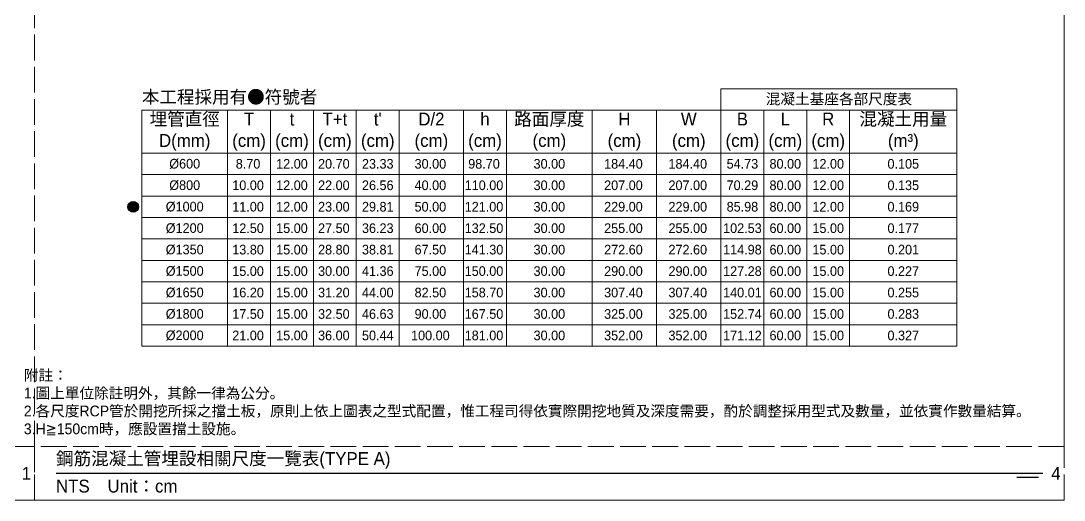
# Model space of a CAD drawing. Extents: x -781 to 13690, y -2778 to 2196.
# Drawn here: x -486.4 to 0, y -507 to -283.6 of the extents above; entities that cross this region are included whole.
import ezdxf

# ---------------------------------------------------------------- set-up
doc = ezdxf.new("R2010")
doc.units = 0
doc.header["$MEASUREMENT"] = 0
doc.linetypes.add('ACAD_ISO02W100', pattern=[15, 12, -3])
doc.layers.add('一、1.基本-圖框', color=7, linetype='Continuous', lineweight=20)
doc.layers.add('一、4.基本-隱藏', color=9, linetype='ACAD_ISO02W100', lineweight=20, plot=False)
doc.layers.add('三、1.文字-說明文字', color=2, linetype='Continuous')
doc.layers.add('三、3.文字-註解文字', color=2, linetype='Continuous')
doc.styles.add('次圖名(詳圖)', font='MS PGothic.ttf', dxfattribs={"height": 6})
doc.styles.add('註解文字(詳圖)', font='MS PGothic.ttf', dxfattribs={"height": 5})

msp = doc.modelspace()

# ---------------------------------------------------------------- hatches: boundary and pattern name
at = {"layer": '三、1.文字-說明文字'}
h = msp.add_hatch(color=256, dxfattribs=at)
h.dxf.hatch_style = 1
h.paths.add_polyline_path([(-436.489, -370.25, 1), (-431.489, -370.25, 1)])

# ---------------------------------------------------------------- linework, layer by layer
at = {"layer": '一、1.基本-圖框'}
for points in [[(-159.989, -315.25), (-49.989, -315.25), (-49.989, -325.25), (-159.989, -325.25)], [(-429.989, -325.25), (-389.989, -325.25), (-389.989, -345.25), (-429.989, -345.25)], [(-389.989, -325.25), (-369.989, -325.25), (-369.989, -345.25), (-389.989, -345.25)], [(-369.989, -325.25), (-349.989, -325.25), (-349.989, -345.25), (-369.989, -345.25)], [(-349.989, -325.25), (-329.989, -325.25), (-329.989, -345.25), (-349.989, -345.25)], [(-329.989, -325.25), (-309.989, -325.25), (-309.989, -345.25), (-329.989, -345.25)], [(-309.989, -325.25), (-279.989, -325.25), (-279.989, -345.25), (-309.989, -345.25)], [(-279.989, -325.25), (-259.989, -325.25), (-259.989, -345.25), (-279.989, -345.25)], [(-259.989, -325.25), (-219.989, -325.25), (-219.989, -345.25), (-259.989, -345.25)], [(-219.989, -325.25), (-189.989, -325.25), (-189.989, -345.25), (-219.989, -345.25)], [(-189.989, -325.25), (-159.989, -325.25), (-159.989, -345.25), (-189.989, -345.25)], [(-159.989, -325.25), (-139.989, -325.25), (-139.989, -345.25), (-159.989, -345.25)], [(-139.989, -325.25), (-119.989, -325.25), (-119.989, -345.25), (-139.989, -345.25)], [(-119.989, -325.25), (-99.989, -325.25), (-99.989, -345.25), (-119.989, -345.25)], [(-99.989, -325.25), (-49.989, -325.25), (-49.989, -345.25), (-99.989, -345.25)], [(-429.989, -345.25), (-389.989, -345.25), (-389.989, -355.25), (-429.989, -355.25)], [(-389.989, -345.25), (-369.989, -345.25), (-369.989, -355.25), (-389.989, -355.25)], [(-369.989, -345.25), (-349.989, -345.25), (-349.989, -355.25), (-369.989, -355.25)], [(-349.989, -345.25), (-329.989, -345.25), (-329.989, -355.25), (-349.989, -355.25)], [(-329.989, -345.25), (-309.989, -345.25), (-309.989, -355.25), (-329.989, -355.25)], [(-309.989, -345.25), (-279.989, -345.25), (-279.989, -355.25), (-309.989, -355.25)], [(-279.989, -345.25), (-259.989, -345.25), (-259.989, -355.25), (-279.989, -355.25)], [(-259.989, -345.25), (-219.989, -345.25), (-219.989, -355.25), (-259.989, -355.25)], [(-219.989, -345.25), (-189.989, -345.25), (-189.989, -355.25), (-219.989, -355.25)], [(-189.989, -345.25), (-159.989, -345.25), (-159.989, -355.25), (-189.989, -355.25)], [(-159.989, -345.25), (-139.989, -345.25), (-139.989, -355.25), (-159.989, -355.25)], [(-139.989, -345.25), (-119.989, -345.25), (-119.989, -355.25), (-139.989, -355.25)], [(-119.989, -345.25), (-99.989, -345.25), (-99.989, -355.25), (-119.989, -355.25)], [(-99.989, -345.25), (-49.989, -345.25), (-49.989, -355.25), (-99.989, -355.25)], [(-429.989, -355.25), (-389.989, -355.25), (-389.989, -365.25), (-429.989, -365.25)], [(-389.989, -355.25), (-369.989, -355.25), (-369.989, -365.25), (-389.989, -365.25)], [(-369.989, -355.25), (-349.989, -355.25), (-349.989, -365.25), (-369.989, -365.25)], [(-349.989, -355.25), (-329.989, -355.25), (-329.989, -365.25), (-349.989, -365.25)], [(-329.989, -355.25), (-309.989, -355.25), (-309.989, -365.25), (-329.989, -365.25)], [(-309.989, -355.25), (-279.989, -355.25), (-279.989, -365.25), (-309.989, -365.25)], [(-279.989, -355.25), (-259.989, -355.25), (-259.989, -365.25), (-279.989, -365.25)], [(-259.989, -355.25), (-219.989, -355.25), (-219.989, -365.25), (-259.989, -365.25)], [(-219.989, -355.25), (-189.989, -355.25), (-189.989, -365.25), (-219.989, -365.25)], [(-189.989, -355.25), (-159.989, -355.25), (-159.989, -365.25), (-189.989, -365.25)], [(-159.989, -355.25), (-139.989, -355.25), (-139.989, -365.25), (-159.989, -365.25)], [(-139.989, -355.25), (-119.989, -355.25), (-119.989, -365.25), (-139.989, -365.25)], [(-119.989, -355.25), (-99.989, -355.25), (-99.989, -365.25), (-119.989, -365.25)], [(-99.989, -355.25), (-49.989, -355.25), (-49.989, -365.25), (-99.989, -365.25)], [(-429.989, -365.25), (-389.989, -365.25), (-389.989, -375.25), (-429.989, -375.25)], [(-389.989, -365.25), (-369.989, -365.25), (-369.989, -375.25), (-389.989, -375.25)], [(-369.989, -365.25), (-349.989, -365.25), (-349.989, -375.25), (-369.989, -375.25)], [(-349.989, -365.25), (-329.989, -365.25), (-329.989, -375.25), (-349.989, -375.25)], [(-329.989, -365.25), (-309.989, -365.25), (-309.989, -375.25), (-329.989, -375.25)], [(-309.989, -365.25), (-279.989, -365.25), (-279.989, -375.25), (-309.989, -375.25)], [(-279.989, -365.25), (-259.989, -365.25), (-259.989, -375.25), (-279.989, -375.25)], [(-259.989, -365.25), (-219.989, -365.25), (-219.989, -375.25), (-259.989, -375.25)], [(-219.989, -365.25), (-189.989, -365.25), (-189.989, -375.25), (-219.989, -375.25)], [(-189.989, -365.25), (-159.989, -365.25), (-159.989, -375.25), (-189.989, -375.25)], [(-159.989, -365.25), (-139.989, -365.25), (-139.989, -375.25), (-159.989, -375.25)], [(-139.989, -365.25), (-119.989, -365.25), (-119.989, -375.25), (-139.989, -375.25)], [(-119.989, -365.25), (-99.989, -365.25), (-99.989, -375.25), (-119.989, -375.25)], [(-99.989, -365.25), (-49.989, -365.25), (-49.989, -375.25), (-99.989, -375.25)], [(-429.989, -375.25), (-389.989, -375.25), (-389.989, -385.25), (-429.989, -385.25)], [(-389.989, -375.25), (-369.989, -375.25), (-369.989, -385.25), (-389.989, -385.25)], [(-369.989, -375.25), (-349.989, -375.25), (-349.989, -385.25), (-369.989, -385.25)], [(-349.989, -375.25), (-329.989, -375.25), (-329.989, -385.25), (-349.989, -385.25)], [(-329.989, -375.25), (-309.989, -375.25), (-309.989, -385.25), (-329.989, -385.25)], [(-309.989, -375.25), (-279.989, -375.25), (-279.989, -385.25), (-309.989, -385.25)], [(-279.989, -375.25), (-259.989, -375.25), (-259.989, -385.25), (-279.989, -385.25)], [(-259.989, -375.25), (-219.989, -375.25), (-219.989, -385.25), (-259.989, -385.25)], [(-219.989, -375.25), (-189.989, -375.25), (-189.989, -385.25), (-219.989, -385.25)], [(-189.989, -375.25), (-159.989, -375.25), (-159.989, -385.25), (-189.989, -385.25)], [(-159.989, -375.25), (-139.989, -375.25), (-139.989, -385.25), (-159.989, -385.25)], [(-139.989, -375.25), (-119.989, -375.25), (-119.989, -385.25), (-139.989, -385.25)], [(-119.989, -375.25), (-99.989, -375.25), (-99.989, -385.25), (-119.989, -385.25)], [(-99.989, -375.25), (-49.989, -375.25), (-49.989, -385.25), (-99.989, -385.25)], [(-429.989, -385.25), (-389.989, -385.25), (-389.989, -395.25), (-429.989, -395.25)], [(-389.989, -385.25), (-369.989, -385.25), (-369.989, -395.25), (-389.989, -395.25)], [(-369.989, -385.25), (-349.989, -385.25), (-349.989, -395.25), (-369.989, -395.25)], [(-349.989, -385.25), (-329.989, -385.25), (-329.989, -395.25), (-349.989, -395.25)], [(-329.989, -385.25), (-309.989, -385.25), (-309.989, -395.25), (-329.989, -395.25)], [(-309.989, -385.25), (-279.989, -385.25), (-279.989, -395.25), (-309.989, -395.25)], [(-279.989, -385.25), (-259.989, -385.25), (-259.989, -395.25), (-279.989, -395.25)], [(-259.989, -385.25), (-219.989, -385.25), (-219.989, -395.25), (-259.989, -395.25)], [(-219.989, -385.25), (-189.989, -385.25), (-189.989, -395.25), (-219.989, -395.25)], [(-189.989, -385.25), (-159.989, -385.25), (-159.989, -395.25), (-189.989, -395.25)], [(-159.989, -385.25), (-139.989, -385.25), (-139.989, -395.25), (-159.989, -395.25)], [(-139.989, -385.25), (-119.989, -385.25), (-119.989, -395.25), (-139.989, -395.25)], [(-119.989, -385.25), (-99.989, -385.25), (-99.989, -395.25), (-119.989, -395.25)], [(-99.989, -385.25), (-49.989, -385.25), (-49.989, -395.25), (-99.989, -395.25)], [(-429.989, -395.25), (-389.989, -395.25), (-389.989, -405.25), (-429.989, -405.25)], [(-389.989, -395.25), (-369.989, -395.25), (-369.989, -405.25), (-389.989, -405.25)], [(-369.989, -395.25), (-349.989, -395.25), (-349.989, -405.25), (-369.989, -405.25)], [(-349.989, -395.25), (-329.989, -395.25), (-329.989, -405.25), (-349.989, -405.25)], [(-329.989, -395.25), (-309.989, -395.25), (-309.989, -405.25), (-329.989, -405.25)], [(-309.989, -395.25), (-279.989, -395.25), (-279.989, -405.25), (-309.989, -405.25)], [(-279.989, -395.25), (-259.989, -395.25), (-259.989, -405.25), (-279.989, -405.25)], [(-259.989, -395.25), (-219.989, -395.25), (-219.989, -405.25), (-259.989, -405.25)], [(-219.989, -395.25), (-189.989, -395.25), (-189.989, -405.25), (-219.989, -405.25)], [(-189.989, -395.25), (-159.989, -395.25), (-159.989, -405.25), (-189.989, -405.25)], [(-159.989, -395.25), (-139.989, -395.25), (-139.989, -405.25), (-159.989, -405.25)], [(-139.989, -395.25), (-119.989, -395.25), (-119.989, -405.25), (-139.989, -405.25)], [(-119.989, -395.25), (-99.989, -395.25), (-99.989, -405.25), (-119.989, -405.25)], [(-99.989, -395.25), (-49.989, -395.25), (-49.989, -405.25), (-99.989, -405.25)], [(-429.989, -405.25), (-389.989, -405.25), (-389.989, -415.25), (-429.989, -415.25)], [(-389.989, -405.25), (-369.989, -405.25), (-369.989, -415.25), (-389.989, -415.25)], [(-369.989, -405.25), (-349.989, -405.25), (-349.989, -415.25), (-369.989, -415.25)], [(-349.989, -405.25), (-329.989, -405.25), (-329.989, -415.25), (-349.989, -415.25)], [(-329.989, -405.25), (-309.989, -405.25), (-309.989, -415.25), (-329.989, -415.25)], [(-309.989, -405.25), (-279.989, -405.25), (-279.989, -415.25), (-309.989, -415.25)], [(-279.989, -405.25), (-259.989, -405.25), (-259.989, -415.25), (-279.989, -415.25)], [(-259.989, -405.25), (-219.989, -405.25), (-219.989, -415.25), (-259.989, -415.25)], [(-219.989, -405.25), (-189.989, -405.25), (-189.989, -415.25), (-219.989, -415.25)], [(-189.989, -405.25), (-159.989, -405.25), (-159.989, -415.25), (-189.989, -415.25)], [(-159.989, -405.25), (-139.989, -405.25), (-139.989, -415.25), (-159.989, -415.25)], [(-139.989, -405.25), (-119.989, -405.25), (-119.989, -415.25), (-139.989, -415.25)], [(-119.989, -405.25), (-99.989, -405.25), (-99.989, -415.25), (-119.989, -415.25)], [(-99.989, -405.25), (-49.989, -405.25), (-49.989, -415.25), (-99.989, -415.25)], [(-429.989, -415.25), (-389.989, -415.25), (-389.989, -425.25), (-429.989, -425.25)], [(-389.989, -415.25), (-369.989, -415.25), (-369.989, -425.25), (-389.989, -425.25)], [(-369.989, -415.25), (-349.989, -415.25), (-349.989, -425.25), (-369.989, -425.25)], [(-349.989, -415.25), (-329.989, -415.25), (-329.989, -425.25), (-349.989, -425.25)], [(-329.989, -415.25), (-309.989, -415.25), (-309.989, -425.25), (-329.989, -425.25)], [(-309.989, -415.25), (-279.989, -415.25), (-279.989, -425.25), (-309.989, -425.25)], [(-279.989, -415.25), (-259.989, -415.25), (-259.989, -425.25), (-279.989, -425.25)], [(-259.989, -415.25), (-219.989, -415.25), (-219.989, -425.25), (-259.989, -425.25)], [(-219.989, -415.25), (-189.989, -415.25), (-189.989, -425.25), (-219.989, -425.25)], [(-189.989, -415.25), (-159.989, -415.25), (-159.989, -425.25), (-189.989, -425.25)], [(-159.989, -415.25), (-139.989, -415.25), (-139.989, -425.25), (-159.989, -425.25)], [(-139.989, -415.25), (-119.989, -415.25), (-119.989, -425.25), (-139.989, -425.25)], [(-119.989, -415.25), (-99.989, -415.25), (-99.989, -425.25), (-119.989, -425.25)], [(-99.989, -415.25), (-49.989, -415.25), (-49.989, -425.25), (-99.989, -425.25)], [(-429.989, -425.25), (-389.989, -425.25), (-389.989, -435.25), (-429.989, -435.25)], [(-389.989, -425.25), (-369.989, -425.25), (-369.989, -435.25), (-389.989, -435.25)], [(-369.989, -425.25), (-349.989, -425.25), (-349.989, -435.25), (-369.989, -435.25)], [(-349.989, -425.25), (-329.989, -425.25), (-329.989, -435.25), (-349.989, -435.25)], [(-329.989, -425.25), (-309.989, -425.25), (-309.989, -435.25), (-329.989, -435.25)], [(-309.989, -425.25), (-279.989, -425.25), (-279.989, -435.25), (-309.989, -435.25)], [(-279.989, -425.25), (-259.989, -425.25), (-259.989, -435.25), (-279.989, -435.25)], [(-259.989, -425.25), (-219.989, -425.25), (-219.989, -435.25), (-259.989, -435.25)], [(-219.989, -425.25), (-189.989, -425.25), (-189.989, -435.25), (-219.989, -435.25)], [(-189.989, -425.25), (-159.989, -425.25), (-159.989, -435.25), (-189.989, -435.25)], [(-159.989, -425.25), (-139.989, -425.25), (-139.989, -435.25), (-159.989, -435.25)], [(-139.989, -425.25), (-119.989, -425.25), (-119.989, -435.25), (-139.989, -435.25)], [(-119.989, -425.25), (-99.989, -425.25), (-99.989, -435.25), (-119.989, -435.25)], [(-99.989, -425.25), (-49.989, -425.25), (-49.989, -435.25), (-99.989, -435.25)]]:
    msp.add_lwpolyline(points, close=True, dxfattribs=at)
at = {"layer": '一、4.基本-隱藏'}
for points in [[(-780, 0), (0, 0), (0, -507), (-780, -507)], [(-479.978, 0), (-780, 0), (-780, -482), (-479.978, -482)], [(-479.978, -278.5), (0, -278.5), (0, -482), (-479.978, -482)], [(-479.978, -482), (-780, -482), (-780, -507), (-479.978, -507)], [(0, -482), (-479.978, -482), (-479.978, -507), (0, -507)]]:
    msp.add_lwpolyline(points, close=True, dxfattribs=at)
at = {"layer": '三、1.文字-說明文字'}
msp.add_circle((-433.989, -370.25), 2.5, dxfattribs=at)
at = {"layer": '三、3.文字-註解文字'}
for points in [[(-469.978, -494.5), (-10, -494.5)], [(-12, -496.5), (-22, -496.5)]]:
    msp.add_lwpolyline(points, dxfattribs=at)

# ---------------------------------------------------------------- texts
at = {"layer": '一、1.基本-圖框', "char_height": 6, "attachment_point": 5, "style": '註解文字(詳圖)'}
for s, width, insert in [('埋管直徑\\PD(mm)', 35.26712, (-409.989, -335.25)), ('{\\fMS PGothic|b0|i0|c128|p34;路面厚度\\P(cm)}', 35.26712, (-239.989, -335.25)), ('{\\fMS PGothic|b0|i0|c128|p34;混凝土用量\\P(m}³{\\fMS PGothic|b0|i0|c128|p34;)}', 42.97354, (-74.989, -335.25)), ('T{\\fMS PGothic|b0|i0|c128|p34;\\P(cm)}', 18.37231, (-379.989, -335.25)), ('t{\\fMS PGothic|b0|i0|c128|p34;\\P(cm)}', 18.37231, (-359.989, -335.25)), ('{\\fMS PGothic|b0|i0|c128|p34;T}+t{\\fMS PGothic|b0|i0|c128|p34;\\P(cm)}', 18.37231, (-339.989, -335.25)), ("t'{\\fMS PGothic|b0|i0|c128|p34;\\P(cm)}", 18.37231, (-319.989, -335.25)), ('D/2{\\fMS PGothic|b0|i0|c128|p34;\\P(cm)}', 18.37231, (-294.989, -335.25)), ('h{\\fMS PGothic|b0|i0|c128|p34;\\P(cm)}', 18.37231, (-269.989, -335.25)), ('H{\\fMS PGothic|b0|i0|c128|p34;\\P(cm)}', 18.37231, (-204.989, -335.25)), ('W{\\fMS PGothic|b0|i0|c128|p34;\\P(cm)}', 18.37231, (-174.989, -335.25)), ('B\\P(cm)', 18.37231, (-149.989, -335.25)), ('L{\\fMS PGothic|b0|i0|c128|p34;\\P(cm)}', 18.37231, (-129.989, -335.25)), ('R{\\fMS PGothic|b0|i0|c128|p34;\\P(cm)}', 18.37231, (-109.989, -335.25))]:
    msp.add_mtext_dynamic_manual_height_columns(s, width=width, gutter_width=30, heights=[0], dxfattribs=dict(at, insert=insert))
at = {"layer": '三、1.文字-說明文字', "insert": (-484.978, -477), "char_height": 5, "attachment_point": 7, "style": '次圖名(詳圖)'}
msp.add_mtext_dynamic_manual_height_columns('{\\fMS PGothic|b0|i0|c128|p34;附註：\\P1.圖上單位除註明外，其餘一律為公分。\\P2.各尺度RCP管於開挖所採之擋土板，原則上依上圖表之型式配置，惟工程司得依實際開挖地質及深度需要，酌於調整採用型式及數量，並依實作數量結算。\\P3.H≧150cm時，應設置擋土設施。}', width=484.56858, gutter_width=30, heights=[0], dxfattribs=at)
at = {"layer": '三、3.文字-註解文字'}
for s, width, gutter_width, insert, char_height, attachment_point, style in [('{\\fMS PGothic|b0|i0|c128|p34;本工程採用有●符號者}', 89.58136, 30, (-429.989, -322.75), 6, 7, '次圖名(詳圖)'), ('{\\fMS PGothic|b0|i0|c128|p34;混凝土基座各部尺度表}', 109.33936, 15, (-104.989, -320.25), 5, 5, '次圖名(詳圖)'), ('{\\fMS PGothic|b0|i0|c128|p34;%%C600}', 28.46262, 30, (-409.989, -350.25), 4.5, 5, '註解文字(詳圖)'), ('8.70', 9.06048, 30, (-380.459, -350.25), 4.5, 5, '註解文字(詳圖)'), ('12.00', 9.06048, 30, (-359.989, -350.25), 4.5, 5, '註解文字(詳圖)'), ('20.70', 9.06048, 30, (-340.459, -350.25), 4.5, 5, '註解文字(詳圖)'), ('23.33', 9.06048, 30, (-319.989, -350.25), 4.5, 5, '註解文字(詳圖)'), ('30.00', 9.06048, 30, (-295.459, -350.25), 4.5, 5, '註解文字(詳圖)'), ('98.70', 9.06048, 30, (-270.459, -350.25), 4.5, 5, '註解文字(詳圖)'), ('30.00', 28.46262, 30, (-239.989, -350.25), 4.5, 5, '註解文字(詳圖)'), ('184.40', 9.06048, 30, (-205.459, -350.25), 4.5, 5, '註解文字(詳圖)'), ('184.40', 9.06048, 30, (-175.459, -350.25), 4.5, 5, '註解文字(詳圖)'), ('54.73', 9.06048, 30, (-149.989, -350.25), 4.5, 5, '註解文字(詳圖)'), ('80.00', 9.06048, 30, (-129.989, -350.25), 4.5, 5, '註解文字(詳圖)'), ('12.00', 9.06048, 30, (-109.989, -350.25), 4.5, 5, '註解文字(詳圖)'), ('0.105', 9.06048, 30, (-74.989, -350.25), 4.5, 5, '註解文字(詳圖)'), ('{\\fMS PGothic|b0|i0|c128|p34;%%C}8{\\fMS PGothic|b0|i0|c128|p34;00}', 28.46262, 30, (-409.989, -360.25), 4.5, 5, '註解文字(詳圖)'), ('10.00', 9.06048, 30, (-380.459, -360.25), 4.5, 5, '註解文字(詳圖)'), ('12.00', 9.06048, 30, (-359.989, -360.25), 4.5, 5, '註解文字(詳圖)'), ('22.00', 9.06048, 30, (-340.459, -360.25), 4.5, 5, '註解文字(詳圖)'), ('26.56', 9.06048, 30, (-319.989, -360.25), 4.5, 5, '註解文字(詳圖)'), ('40.00', 9.06048, 30, (-295.459, -360.25), 4.5, 5, '註解文字(詳圖)'), ('110.00', 9.06048, 30, (-270.459, -360.25), 4.5, 5, '註解文字(詳圖)'), ('30.00', 28.46262, 30, (-239.989, -360.25), 4.5, 5, '註解文字(詳圖)'), ('207.00', 9.06048, 30, (-205.459, -360.25), 4.5, 5, '註解文字(詳圖)'), ('207.00', 9.06048, 30, (-175.459, -360.25), 4.5, 5, '註解文字(詳圖)'), ('70.29', 9.06048, 30, (-149.989, -360.25), 4.5, 5, '註解文字(詳圖)'), ('80.00', 9.06048, 30, (-129.989, -360.25), 4.5, 5, '註解文字(詳圖)'), ('12.00', 9.06048, 30, (-109.989, -360.25), 4.5, 5, '註解文字(詳圖)'), ('0.135', 9.06048, 30, (-74.989, -360.25), 4.5, 5, '註解文字(詳圖)'), ('{\\fMS PGothic|b0|i0|c128|p34;%%C}100{\\fMS PGothic|b0|i0|c128|p34;0}', 28.46262, 30, (-409.989, -370.25), 4.5, 5, '註解文字(詳圖)'), ('11.00', 9.06048, 30, (-380.459, -370.25), 4.5, 5, '註解文字(詳圖)'), ('12.00', 9.06048, 30, (-359.989, -370.25), 4.5, 5, '註解文字(詳圖)'), ('23.00', 9.06048, 30, (-340.459, -370.25), 4.5, 5, '註解文字(詳圖)'), ('29.81', 9.06048, 30, (-319.989, -370.25), 4.5, 5, '註解文字(詳圖)'), ('50.00', 9.06048, 30, (-295.459, -370.25), 4.5, 5, '註解文字(詳圖)'), ('121.00', 9.06048, 30, (-270.459, -370.25), 4.5, 5, '註解文字(詳圖)'), ('30.00', 28.46262, 30, (-239.989, -370.25), 4.5, 5, '註解文字(詳圖)'), ('229.00', 9.06048, 30, (-205.459, -370.25), 4.5, 5, '註解文字(詳圖)'), ('229.00', 9.06048, 30, (-175.459, -370.25), 4.5, 5, '註解文字(詳圖)'), ('85.98', 9.06048, 30, (-149.989, -370.25), 4.5, 5, '註解文字(詳圖)'), ('80.00', 9.06048, 30, (-129.989, -370.25), 4.5, 5, '註解文字(詳圖)'), ('12.00', 9.06048, 30, (-109.989, -370.25), 4.5, 5, '註解文字(詳圖)'), ('0.169', 9.06048, 30, (-74.989, -370.25), 4.5, 5, '註解文字(詳圖)'), ('{\\fMS PGothic|b0|i0|c128|p34;%%C}120{\\fMS PGothic|b0|i0|c128|p34;0}', 28.46262, 30, (-409.989, -380.25), 4.5, 5, '註解文字(詳圖)'), ('12.50', 9.06048, 30, (-380.459, -380.25), 4.5, 5, '註解文字(詳圖)'), ('15.00', 9.06048, 30, (-359.989, -380.25), 4.5, 5, '註解文字(詳圖)'), ('27.50', 9.06048, 30, (-340.459, -380.25), 4.5, 5, '註解文字(詳圖)'), ('36.23', 9.06048, 30, (-319.989, -380.25), 4.5, 5, '註解文字(詳圖)'), ('60.00', 9.06048, 30, (-295.459, -380.25), 4.5, 5, '註解文字(詳圖)'), ('132.50', 9.06048, 30, (-270.459, -380.25), 4.5, 5, '註解文字(詳圖)'), ('30.00', 28.46262, 30, (-239.989, -380.25), 4.5, 5, '註解文字(詳圖)'), ('255.00', 9.06048, 30, (-205.459, -380.25), 4.5, 5, '註解文字(詳圖)'), ('255.00', 9.06048, 30, (-175.459, -380.25), 4.5, 5, '註解文字(詳圖)'), ('102.53', 9.06048, 30, (-149.989, -380.25), 4.5, 5, '註解文字(詳圖)'), ('60.00', 9.06048, 30, (-129.989, -380.25), 4.5, 5, '註解文字(詳圖)'), ('15.00', 9.06048, 30, (-109.989, -380.25), 4.5, 5, '註解文字(詳圖)'), ('0.177', 9.06048, 30, (-74.989, -380.25), 4.5, 5, '註解文字(詳圖)'), ('{\\fMS PGothic|b0|i0|c128|p34;%%C}135{\\fMS PGothic|b0|i0|c128|p34;0}', 28.46262, 30, (-409.989, -390.25), 4.5, 5, '註解文字(詳圖)'), ('13.80', 9.06048, 30, (-380.459, -390.25), 4.5, 5, '註解文字(詳圖)'), ('15.00', 9.06048, 30, (-359.989, -390.25), 4.5, 5, '註解文字(詳圖)'), ('28.80', 9.06048, 30, (-340.459, -390.25), 4.5, 5, '註解文字(詳圖)'), ('38.81', 9.06048, 30, (-319.989, -390.25), 4.5, 5, '註解文字(詳圖)'), ('67.50', 9.06048, 30, (-295.459, -390.25), 4.5, 5, '註解文字(詳圖)'), ('141.30', 9.06048, 30, (-270.459, -390.25), 4.5, 5, '註解文字(詳圖)'), ('30.00', 28.46262, 30, (-239.989, -390.25), 4.5, 5, '註解文字(詳圖)'), ('272.60', 9.06048, 30, (-205.459, -390.25), 4.5, 5, '註解文字(詳圖)'), ('272.60', 9.06048, 30, (-175.459, -390.25), 4.5, 5, '註解文字(詳圖)'), ('114.98', 9.06048, 30, (-149.989, -390.25), 4.5, 5, '註解文字(詳圖)'), ('60.00', 9.06048, 30, (-129.989, -390.25), 4.5, 5, '註解文字(詳圖)'), ('15.00', 9.06048, 30, (-109.989, -390.25), 4.5, 5, '註解文字(詳圖)'), ('0.201', 9.06048, 30, (-74.989, -390.25), 4.5, 5, '註解文字(詳圖)'), ('{\\fMS PGothic|b0|i0|c128|p34;%%C}15{\\fMS PGothic|b0|i0|c128|p34;00}', 28.46262, 30, (-409.989, -400.25), 4.5, 5, '註解文字(詳圖)'), ('15.00', 9.06048, 30, (-380.459, -400.25), 4.5, 5, '註解文字(詳圖)'), ('15.00', 9.06048, 30, (-359.989, -400.25), 4.5, 5, '註解文字(詳圖)'), ('30.00', 9.06048, 30, (-340.459, -400.25), 4.5, 5, '註解文字(詳圖)'), ('41.36', 9.06048, 30, (-319.989, -400.25), 4.5, 5, '註解文字(詳圖)'), ('75.00', 9.06048, 30, (-295.459, -400.25), 4.5, 5, '註解文字(詳圖)'), ('150.00', 9.06048, 30, (-270.459, -400.25), 4.5, 5, '註解文字(詳圖)'), ('30.00', 28.46262, 30, (-239.989, -400.25), 4.5, 5, '註解文字(詳圖)'), ('290.00', 9.06048, 30, (-205.459, -400.25), 4.5, 5, '註解文字(詳圖)'), ('290.00', 9.06048, 30, (-175.459, -400.25), 4.5, 5, '註解文字(詳圖)'), ('127.28', 9.06048, 30, (-149.989, -400.25), 4.5, 5, '註解文字(詳圖)'), ('60.00', 9.06048, 30, (-129.989, -400.25), 4.5, 5, '註解文字(詳圖)'), ('15.00', 9.06048, 30, (-109.989, -400.25), 4.5, 5, '註解文字(詳圖)'), ('0.227', 9.06048, 30, (-74.989, -400.25), 4.5, 5, '註解文字(詳圖)'), ('{\\fMS PGothic|b0|i0|c128|p34;%%C}165{\\fMS PGothic|b0|i0|c128|p34;0}', 28.46262, 30, (-409.989, -410.25), 4.5, 5, '註解文字(詳圖)'), ('16.20', 9.06048, 30, (-380.459, -410.25), 4.5, 5, '註解文字(詳圖)'), ('15.00', 9.06048, 30, (-359.989, -410.25), 4.5, 5, '註解文字(詳圖)'), ('31.20', 9.06048, 30, (-340.459, -410.25), 4.5, 5, '註解文字(詳圖)'), ('44.00', 9.06048, 30, (-319.989, -410.25), 4.5, 5, '註解文字(詳圖)'), ('82.50', 9.06048, 30, (-295.459, -410.25), 4.5, 5, '註解文字(詳圖)'), ('158.70', 9.06048, 30, (-270.459, -410.25), 4.5, 5, '註解文字(詳圖)'), ('30.00', 28.46262, 30, (-239.989, -410.25), 4.5, 5, '註解文字(詳圖)'), ('307.40', 9.06048, 30, (-205.459, -410.25), 4.5, 5, '註解文字(詳圖)'), ('307.40', 9.06048, 30, (-175.459, -410.25), 4.5, 5, '註解文字(詳圖)'), ('140.01', 9.06048, 30, (-149.989, -410.25), 4.5, 5, '註解文字(詳圖)'), ('60.00', 9.06048, 30, (-129.989, -410.25), 4.5, 5, '註解文字(詳圖)'), ('15.00', 9.06048, 30, (-109.989, -410.25), 4.5, 5, '註解文字(詳圖)'), ('0.255', 9.06048, 30, (-74.989, -410.25), 4.5, 5, '註解文字(詳圖)'), ('{\\fMS PGothic|b0|i0|c128|p34;%%C}18{\\fMS PGothic|b0|i0|c128|p34;00}', 28.46262, 30, (-409.989, -420.25), 4.5, 5, '註解文字(詳圖)'), ('17.50', 9.06048, 30, (-380.459, -420.25), 4.5, 5, '註解文字(詳圖)'), ('15.00', 9.06048, 30, (-359.989, -420.25), 4.5, 5, '註解文字(詳圖)'), ('32.50', 9.06048, 30, (-340.459, -420.25), 4.5, 5, '註解文字(詳圖)'), ('46.63', 9.06048, 30, (-319.989, -420.25), 4.5, 5, '註解文字(詳圖)'), ('90.00', 9.06048, 30, (-295.459, -420.25), 4.5, 5, '註解文字(詳圖)'), ('167.50', 9.06048, 30, (-270.459, -420.25), 4.5, 5, '註解文字(詳圖)'), ('30.00', 28.46262, 30, (-239.989, -420.25), 4.5, 5, '註解文字(詳圖)'), ('325.00', 9.06048, 30, (-205.459, -420.25), 4.5, 5, '註解文字(詳圖)'), ('325.00', 9.06048, 30, (-175.459, -420.25), 4.5, 5, '註解文字(詳圖)'), ('152.74', 9.06048, 30, (-149.989, -420.25), 4.5, 5, '註解文字(詳圖)'), ('60.00', 9.06048, 30, (-129.989, -420.25), 4.5, 5, '註解文字(詳圖)'), ('15.00', 9.06048, 30, (-109.989, -420.25), 4.5, 5, '註解文字(詳圖)'), ('0.283', 9.06048, 30, (-74.989, -420.25), 4.5, 5, '註解文字(詳圖)'), ('{\\fMS PGothic|b0|i0|c128|p34;%%C}20{\\fMS PGothic|b0|i0|c128|p34;00}', 28.46262, 30, (-409.989, -430.25), 4.5, 5, '註解文字(詳圖)'), ('21.00', 9.06048, 30, (-380.459, -430.25), 4.5, 5, '註解文字(詳圖)'), ('15.00', 9.06048, 30, (-359.989, -430.25), 4.5, 5, '註解文字(詳圖)'), ('36.00', 9.06048, 30, (-340.459, -430.25), 4.5, 5, '註解文字(詳圖)'), ('50.44', 9.06048, 30, (-319.989, -430.25), 4.5, 5, '註解文字(詳圖)'), ('100.00', 9.06048, 30, (-295.459, -430.25), 4.5, 5, '註解文字(詳圖)'), ('181.00', 9.06048, 30, (-270.459, -430.25), 4.5, 5, '註解文字(詳圖)'), ('30.00', 28.46262, 30, (-239.989, -430.25), 4.5, 5, '註解文字(詳圖)'), ('352.00', 9.06048, 30, (-205.459, -430.25), 4.5, 5, '註解文字(詳圖)'), ('352.00', 9.06048, 30, (-175.459, -430.25), 4.5, 5, '註解文字(詳圖)'), ('171.12', 9.06048, 30, (-149.989, -430.25), 4.5, 5, '註解文字(詳圖)'), ('60.00', 9.06048, 30, (-129.989, -430.25), 4.5, 5, '註解文字(詳圖)'), ('15.00', 9.06048, 30, (-109.989, -430.25), 4.5, 5, '註解文字(詳圖)'), ('0.327', 9.06048, 30, (-74.989, -430.25), 4.5, 5, '註解文字(詳圖)'), ('{\\fMS PGothic|b0|i0|c128|p34;鋼筋混凝土管埋設相關尺度一覽表}(TYPE{\\fMS PGothic|b0|i0|c128|p34; }A)', 166.79389, 15, (-469.978, -488.5), 6, 4, '次圖名(詳圖)'), ('1', 3, 15, (-485.978, -494.5), 6, 4, '次圖名(詳圖)'), ('4', 3, 15, (-6, -494.5), 6, 4, '次圖名(詳圖)'), ('NTS{\\fMS PGothic|b0|i0|c128|p34;^IUnit：cm}', 136.03259, 15, (-469.978, -500.5), 6, 4, '次圖名(詳圖)')]:
    msp.add_mtext_dynamic_manual_height_columns(s, width=width, gutter_width=gutter_width, heights=[0], dxfattribs=dict(at, insert=insert, char_height=char_height, attachment_point=attachment_point, style=style))

doc.saveas('drawing.dxf')
